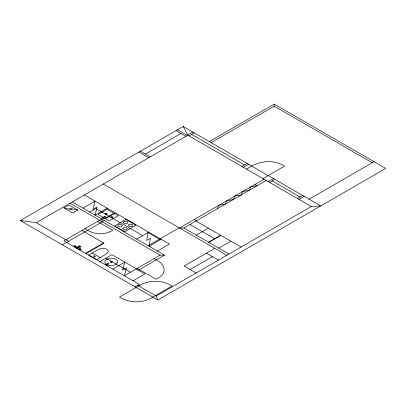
<?xml version="1.0" encoding="UTF-8"?>
<svg xmlns="http://www.w3.org/2000/svg" width="406" height="406" viewBox="0 0 406 406"><rect width="100%" height="100%" fill="white"/><g stroke="black" fill="none" stroke-linecap="round" stroke-linejoin="round"><path stroke-width="0.61" d="M211.125 142.628L274.248 106.184L274.248 104.093L385.7 168.439L157.868 299.973L20.3 220.549L183.192 126.505L320.765 205.928L311.311 206.512L156.229 296.045L137.659 285.322M148.038 232.567L146.749 240.453L150.367 238.368L149.093 246.244L161.162 239.281M217.134 208.851L218.93 205.258L225.147 204.223L226.944 200.635L233.166 199.595L234.957 196.007L241.179 194.971L242.976 191.378L249.193 190.343L250.989 186.75L257.211 185.715L254.998 184.436M100.318 257.577L106.991 253.522L108.189 251.974L108.306 251.065C106.352 247.097 100.647 247.99 97.455 249.944L88.66 255.024L96.699 259.667L100.318 257.577L92.274 252.938M145.318 154.062L180.954 133.488M192.789 132.041L187.557 135.061L311.311 206.512M20.3 220.549L36.251 222.716L187.821 135.213L183.192 126.505M63.879 207.958L68.959 205.025L77.734 210.09L72.649 213.023L63.879 207.958L72.222 209.841L69.548 208.298L77.734 210.09M189.069 135.934L194.296 132.914M83.027 208.136L95.09 201.173L92.938 209.354L97.039 206.989L95.09 215.104L107.159 208.136M209.313 141.582L274.248 104.093M89.848 212.054L95.877 208.572L142.739 235.627M62.367 244.838L104.479 220.529M74.252 246.706L75.496 246.006M76.506 248.005C77.896 247.685 79.632 244.366 80.85 246.665L77.049 248.32M79.297 249.619L80.525 248.908M85.529 253.334L103.566 242.92M86.031 253.623L104.068 243.209L81.946 230.441M241.9 166.435L247.127 163.415M243.407 167.302L248.634 164.283M246.691 169.2C257.485 161.162 272.766 158.553 284.494 166.181L262.976 178.604M136.685 239.119L148.784 232.136M99.947 261.657L112.015 254.689L136.431 268.787M105.235 264.707L108.047 263.083L109.204 263.748L106.387 265.372M148.114 245.721L179.147 227.802M264.037 179.219L179.518 228.015L183.943 228.015L229.004 254.029M112.812 269.082L124.875 262.119L122.47 270.157L126.57 267.787L124.363 275.755L160.04 255.156L164.46 255.156L138.456 270.173M183.943 228.015L266.255 180.492M268.082 181.548L273.309 178.528M269.589 182.421L274.816 179.401M157.401 251.081L169.469 244.118L84.291 194.941M196.316 235.16L208.385 228.192M133.082 280.79L144.962 273.928L136.243 268.899M208.598 242.25L220.661 235.282M208.694 242.306L220.757 235.338M135.071 286.814L139.299 284.378L63.909 240.854L101.799 218.981L102.266 221.803M297.466 198.514L302.693 195.494M298.973 199.387L304.201 196.367M214.728 248.34L184.116 266.016L196.179 272.979M218.798 248.137L230.867 241.174M309.103 199.194L374.038 161.705M190.145 269.498L212.414 256.643M274.248 106.184L372.226 162.75M191.683 134.422L244.513 164.922M272.203 180.909L300.08 197.006M177.534 129.773L187.389 135.462M176.026 130.641L185.882 136.33M140.39 151.215L150.245 156.904M138.882 152.088L148.733 157.777M194.276 219.494L196.489 220.773M196.007 221.047L241.068 247.066M189.972 224.533L214.728 238.819M103.297 184.009L226.792 255.308M206.38 253.161L218.448 260.124M147.982 232.597L160.355 239.743M72.227 201.904L164.46 255.156M70.05 203.203L160.04 255.156M97.526 221.443L112.772 230.248C104.235 235.724 93.004 234.495 84.961 228.7M153.92 258.688C165.105 263.519 168.891 273.116 156.132 279.242L137.228 268.325M105.981 258.175L130.397 272.269M36.251 222.716L68.467 241.316M78.109 247.076L78.657 247.391M77.729 247.295L74.816 245.615L73.587 246.32L79.941 249.989L81.17 249.284L78.272 247.609M156.229 296.045L157.868 299.973M122.947 228.197L122.947 229.187L124.195 229.908L126.505 229.71L127.327 228.69L126.819 227.852L125.911 227.472L124.195 227.472L122.947 228.197M128.575 224.944L128.575 225.934L129.829 226.655L132.138 226.457L132.96 225.442L132.447 224.599L131.539 224.224L129.829 224.224L128.575 224.944M122.242 225.756L121.734 226.594L119.968 227.066L118.202 226.594L117.694 225.756L118.202 224.914L119.968 224.442L121.419 224.736L122.242 225.756M123.49 222.011L123.49 222.995L124.743 223.721L127.053 223.523L127.875 222.503L127.362 221.666L126.454 221.285L124.743 221.285L123.49 222.011M106.646 213.901L106.078 214.231L105.509 213.901L106.078 213.576L106.646 213.901M112.396 217.225L111.828 217.55L111.259 217.225L111.828 216.895L112.396 217.225M107.072 213.901L106.078 214.48L105.078 213.901L106.078 213.328L107.072 213.901M112.822 217.225L111.828 217.799L110.833 217.225L111.828 216.647L112.822 217.225M112.213 261.89L111.219 262.469L110.265 261.921L111.259 261.342L112.213 261.89M111.797 261.9L111.229 262.225L110.686 261.911L111.254 261.586L111.797 261.9M80.571 246.904C77.409 245.721 79.733 245.523 80.54 246.66L80.571 246.904M106.372 259.612L105.367 260.596A6.42 3.705 0 0 0 106.184 264.326L107.042 264.824A6.415 3.705 0 0 0 113.513 265.296L115.208 264.717L117.111 263.215A6.41 3.7 0 0 0 116.294 259.485L115.436 258.987A6.415 3.705 0 0 0 108.965 258.515L106.372 259.612M107.077 209.257L98.029 214.48L104.89 218.443L113.939 213.221L107.077 209.257M104.733 216.286L101.916 217.91L103.124 218.606L105.941 216.982L104.733 216.286M114.477 213.551L105.428 218.778L109.143 220.92L118.192 215.698L114.477 213.551M75.298 246.472L74.897 246.356L75.298 246.472M125.87 219.413L114.609 225.914L124.743 231.76L136.005 225.259L125.87 219.413M79.723 249.025C79.079 249.147 80.317 249.431 79.754 249.061M94.156 255.755L93.542 256.11L94.821 256.846L95.43 256.496L94.156 255.755M139.74 285.393L119.481 297.085C129.215 303.125 141.963 303.414 151.89 297.654L172.149 285.956C162.415 279.922 149.667 279.632 139.74 285.393"/></g></svg>
